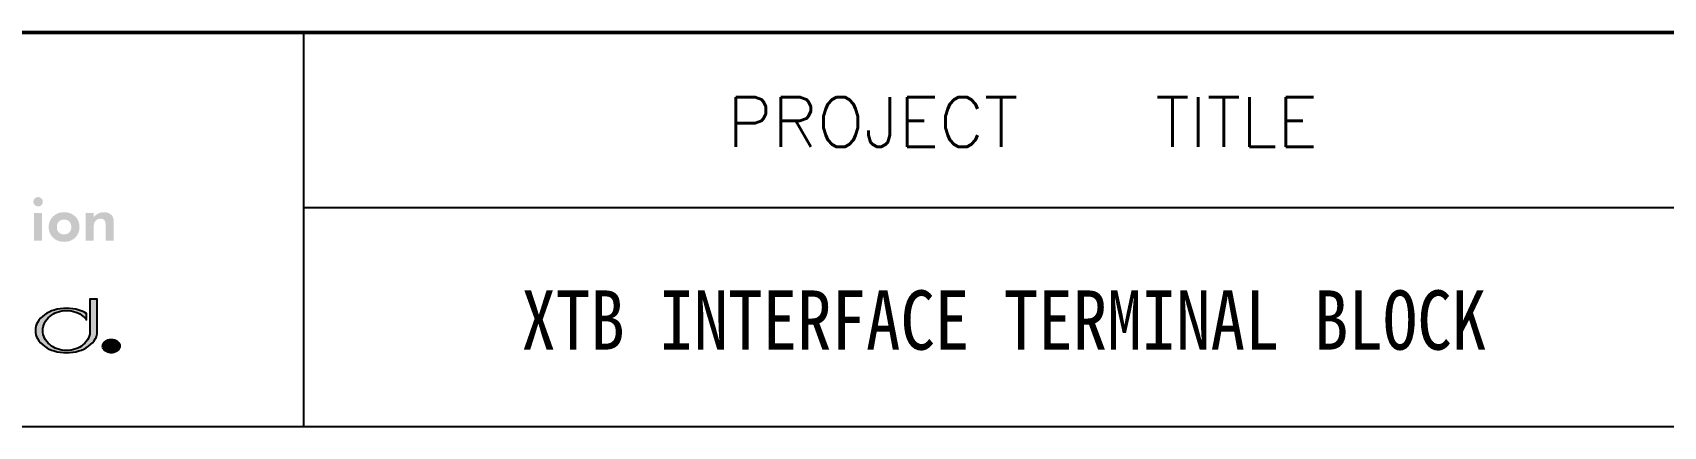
# Model space of a CAD drawing. Extents: x 295 to 2531, y 240 to 845.
# Drawn here: x 1724 to 1795.9, y 545.4 to 562.8 of the extents above; entities that cross this region are included whole.
import ezdxf
from ezdxf.enums import TextEntityAlignment as Align

# ---------------------------------------------------------------- set-up
doc = ezdxf.new("R2010")
doc.units = 0
doc.header["$LTSCALE"] = 0.1
doc.layers.get('0').update_dxf_attribs({"linetype": 'CONTINUOUS'})
doc.layers.add('_______1', color=160, linetype='CONTINUOUS')
doc.layers.add('SHEET', color=7, linetype='CONTINUOUS')
doc.styles.add('ROMANS', font='romans', dxfattribs={"width": 0.9})
doc.styles.get("Standard").update_dxf_attribs({"font": 'simplex.shx', "width": 0.9})

msp = doc.modelspace()

# ---------------------------------------------------------------- hatches: boundary and pattern name
at = {"layer": '_______1'}
h = msp.add_hatch(color=7, dxfattribs=at)
edge = h.paths.add_edge_path()
edge.add_spline(control_points=[(1724.037, 553.589), (1724.037, 553.589), (1724.037, 554.805), (1724.037, 554.805), (1724.037, 554.805), (1724.391, 554.805), (1724.391, 554.805), (1724.391, 554.805), (1724.391, 553.589), (1724.391, 553.589), (1724.391, 553.589), (1724.037, 553.589), (1724.037, 553.589)], knot_values=[0, 0, 0, 0, 1, 1, 1, 2, 2, 2, 3, 3, 3, 4, 4, 4, 4], degree=3, periodic=0)
edge = h.paths.add_edge_path()
edge.add_spline(control_points=[(1724.008, 555.307), (1724.008, 555.363), (1724.028, 555.411), (1724.068, 555.452), (1724.109, 555.492), (1724.157, 555.513), (1724.214, 555.513), (1724.27, 555.513), (1724.319, 555.492), (1724.36, 555.452), (1724.401, 555.412), (1724.421, 555.364), (1724.421, 555.307), (1724.421, 555.249), (1724.401, 555.201), (1724.36, 555.16), (1724.319, 555.12), (1724.27, 555.1), (1724.214, 555.1), (1724.157, 555.1), (1724.109, 555.12), (1724.068, 555.162), (1724.028, 555.203), (1724.008, 555.251), (1724.008, 555.307)], knot_values=[0, 0, 0, 0, 1, 1, 1, 2, 2, 2, 3, 3, 3, 4, 4, 4, 5, 5, 5, 6, 6, 6, 7, 7, 7, 8, 8, 8, 8], degree=3, periodic=0)
h = msp.add_hatch(color=7, dxfattribs=at)
edge = h.paths.add_edge_path(flags=16)
edge.add_spline(control_points=[(1725.68, 554.195), (1725.68, 554.294), (1725.652, 554.373), (1725.593, 554.432), (1725.535, 554.491), (1725.458, 554.521), (1725.36, 554.521), (1725.263, 554.521), (1725.185, 554.492), (1725.128, 554.433), (1725.071, 554.374), (1725.043, 554.295), (1725.043, 554.195), (1725.043, 554.095), (1725.071, 554.015), (1725.128, 553.956), (1725.185, 553.896), (1725.263, 553.866), (1725.36, 553.866), (1725.457, 553.866), (1725.535, 553.896), (1725.593, 553.956), (1725.652, 554.015), (1725.68, 554.095), (1725.68, 554.195)], knot_values=[0, 0, 0, 0, 1, 1, 1, 2, 2, 2, 3, 3, 3, 4, 4, 4, 5, 5, 5, 6, 6, 6, 7, 7, 7, 8, 8, 8, 8], degree=3, periodic=0)
edge = h.paths.add_edge_path()
edge.add_spline(control_points=[(1726.04, 554.192), (1726.04, 554.005), (1725.977, 553.849), (1725.849, 553.726), (1725.721, 553.602), (1725.559, 553.54), (1725.363, 553.54), (1725.165, 553.54), (1725.003, 553.602), (1724.874, 553.726), (1724.746, 553.849), (1724.682, 554.005), (1724.682, 554.192), (1724.682, 554.378), (1724.747, 554.533), (1724.876, 554.658), (1725.004, 554.782), (1725.168, 554.845), (1725.363, 554.845), (1725.561, 554.845), (1725.722, 554.783), (1725.85, 554.66), (1725.977, 554.537), (1726.04, 554.381), (1726.04, 554.192)], knot_values=[0, 0, 0, 0, 1, 1, 1, 2, 2, 2, 3, 3, 3, 4, 4, 4, 5, 5, 5, 6, 6, 6, 7, 7, 7, 8, 8, 8, 8], degree=3, periodic=0)
h = msp.add_hatch(color=7, dxfattribs=at)
edge = h.paths.add_edge_path()
edge.add_spline(control_points=[(1726.314, 553.589), (1726.314, 553.589), (1726.314, 554.805), (1726.314, 554.805), (1726.314, 554.805), (1726.66, 554.805), (1726.66, 554.805), (1726.66, 554.805), (1726.66, 554.613), (1726.66, 554.613), (1726.723, 554.693), (1726.792, 554.751), (1726.865, 554.789), (1726.939, 554.826), (1727.02, 554.845), (1727.109, 554.845), (1727.203, 554.845), (1727.282, 554.829), (1727.347, 554.797), (1727.411, 554.766), (1727.461, 554.717), (1727.499, 554.652), (1727.516, 554.618), (1727.53, 554.58), (1727.538, 554.537), (1727.546, 554.494), (1727.55, 554.428), (1727.55, 554.337), (1727.55, 554.337), (1727.55, 554.299), (1727.55, 554.299), (1727.55, 554.299), (1727.55, 553.589), (1727.55, 553.589), (1727.55, 553.589), (1727.196, 553.589), (1727.196, 553.589), (1727.196, 553.589), (1727.196, 554.19), (1727.196, 554.19), (1727.196, 554.339), (1727.179, 554.438), (1727.144, 554.486), (1727.109, 554.533), (1727.05, 554.558), (1726.966, 554.558), (1726.917, 554.558), (1726.871, 554.547), (1726.831, 554.527), (1726.79, 554.507), (1726.756, 554.478), (1726.728, 554.441), (1726.707, 554.412), (1726.691, 554.379), (1726.682, 554.342), (1726.672, 554.305), (1726.668, 554.248), (1726.668, 554.173), (1726.668, 554.173), (1726.668, 554.124), (1726.668, 554.124), (1726.668, 554.124), (1726.668, 553.589), (1726.668, 553.589), (1726.668, 553.589), (1726.314, 553.589), (1726.314, 553.589)], knot_values=[0, 0, 0, 0, 1, 1, 1, 2, 2, 2, 3, 3, 3, 4, 4, 4, 5, 5, 5, 6, 6, 6, 7, 7, 7, 8, 8, 8, 9, 9, 9, 10, 10, 10, 11, 11, 11, 12, 12, 12, 13, 13, 13, 14, 14, 14, 15, 15, 15, 16, 16, 16, 17, 17, 17, 18, 18, 18, 19, 19, 19, 20, 20, 20, 21, 21, 21, 22, 22, 22, 22], degree=3, periodic=0)
h = msp.add_hatch(color=7, dxfattribs=at)
edge = h.paths.add_edge_path()
edge.add_spline(control_points=[(1726.492, 549.477), (1726.492, 549.477), (1726.492, 549.786), (1726.492, 549.786), (1726.492, 549.786), (1726.492, 551.006), (1726.492, 551.006), (1726.492, 551.006), (1726.825, 551.006), (1726.825, 551.006), (1726.825, 551.006), (1726.825, 549.479), (1726.825, 549.479), (1726.807, 549.406), (1726.783, 549.339), (1726.745, 549.275), (1726.668, 549.14), (1726.564, 549.026), (1726.438, 548.936), (1726.308, 548.846), (1726.164, 548.774), (1726.01, 548.728), (1725.836, 548.678), (1725.653, 548.651), (1725.467, 548.651), (1725.283, 548.651), (1725.101, 548.678), (1724.921, 548.728), (1724.772, 548.774), (1724.625, 548.846), (1724.497, 548.936), (1724.371, 549.026), (1724.269, 549.14), (1724.189, 549.275), (1724.127, 549.381), (1724.093, 549.506), (1724.093, 549.63), (1724.093, 549.758), (1724.127, 549.879), (1724.189, 549.987), (1724.269, 550.119), (1724.371, 550.234), (1724.497, 550.323), (1724.625, 550.418), (1724.772, 550.487), (1724.921, 550.53), (1725.101, 550.585), (1725.283, 550.613), (1725.467, 550.613), (1725.653, 550.613), (1725.836, 550.585), (1726.01, 550.53), (1726.132, 550.498), (1726.243, 550.444), (1726.351, 550.381), (1726.351, 550.381), (1726.351, 550.096), (1726.351, 550.096), (1726.308, 550.154), (1726.26, 550.209), (1726.205, 550.256), (1726.107, 550.337), (1725.996, 550.404), (1725.874, 550.443), (1725.744, 550.488), (1725.605, 550.512), (1725.467, 550.512), (1725.329, 550.512), (1725.191, 550.488), (1725.06, 550.443), (1724.939, 550.404), (1724.829, 550.337), (1724.732, 550.256), (1724.636, 550.174), (1724.557, 550.075), (1724.501, 549.959), (1724.451, 549.857), (1724.425, 549.743), (1724.425, 549.63), (1724.425, 549.514), (1724.451, 549.402), (1724.501, 549.3), (1724.557, 549.189), (1724.636, 549.087), (1724.732, 549.008), (1724.829, 548.922), (1724.939, 548.857), (1725.06, 548.818), (1725.191, 548.771), (1725.329, 548.749), (1725.467, 548.749), (1725.605, 548.749), (1725.744, 548.771), (1725.874, 548.818), (1725.996, 548.857), (1726.107, 548.922), (1726.205, 549.008), (1726.3, 549.087), (1726.379, 549.189), (1726.433, 549.3), (1726.46, 549.357), (1726.479, 549.412), (1726.492, 549.477)], knot_values=[0, 0, 0, 0, 1, 1, 1, 2, 2, 2, 3, 3, 3, 4, 4, 4, 5, 5, 5, 6, 6, 6, 7, 7, 7, 8, 8, 8, 9, 9, 9, 10, 10, 10, 11, 11, 11, 12, 12, 12, 13, 13, 13, 14, 14, 14, 15, 15, 15, 16, 16, 16, 17, 17, 17, 18, 18, 18, 19, 19, 19, 20, 20, 20, 21, 21, 21, 22, 22, 22, 23, 23, 23, 24, 24, 24, 25, 25, 25, 26, 26, 26, 27, 27, 27, 28, 28, 28, 29, 29, 29, 30, 30, 30, 31, 31, 31, 32, 32, 32, 33, 33, 33, 34, 34, 34, 34], degree=3, periodic=0)
h = msp.add_hatch(color=7, dxfattribs=at)
edge = h.paths.add_edge_path()
edge.add_spline(control_points=[(1727.44, 549.237), (1727.389, 549.237), (1727.341, 549.23), (1727.289, 549.215), (1727.248, 549.2), (1727.208, 549.18), (1727.171, 549.151), (1727.136, 549.127), (1727.111, 549.09), (1727.087, 549.054), (1727.068, 549.019), (1727.061, 548.983), (1727.061, 548.944), (1727.061, 548.905), (1727.068, 548.868), (1727.087, 548.833), (1727.111, 548.796), (1727.136, 548.764), (1727.171, 548.734), (1727.208, 548.708), (1727.248, 548.687), (1727.289, 548.674), (1727.341, 548.656), (1727.389, 548.651), (1727.44, 548.651), (1727.49, 548.651), (1727.54, 548.656), (1727.59, 548.674), (1727.633, 548.687), (1727.672, 548.708), (1727.708, 548.734), (1727.741, 548.764), (1727.769, 548.796), (1727.79, 548.833), (1727.809, 548.868), (1727.819, 548.905), (1727.819, 548.944), (1727.819, 548.983), (1727.809, 549.019), (1727.79, 549.054), (1727.769, 549.09), (1727.741, 549.127), (1727.708, 549.151), (1727.672, 549.18), (1727.633, 549.2), (1727.59, 549.215), (1727.54, 549.23), (1727.49, 549.237), (1727.44, 549.237)], knot_values=[0, 0, 0, 0, 1, 1, 1, 2, 2, 2, 3, 3, 3, 4, 4, 4, 5, 5, 5, 6, 6, 6, 7, 7, 7, 8, 8, 8, 9, 9, 9, 10, 10, 10, 11, 11, 11, 12, 12, 12, 13, 13, 13, 14, 14, 14, 15, 15, 15, 16, 16, 16, 16], degree=3, periodic=0)

# ---------------------------------------------------------------- linework, layer by layer
at = {"color": 0, "lineweight": 50}
msp.add_line((1654.777, 562.763), (2078.002, 562.763), dxfattribs=at)
for p, q in [((1735.92, 562.763), (1735.92, 545.405)), ((1735.92, 555.057), (1798.639, 555.057))]:
    msp.add_line(p, q)
at = {"layer": '_______1', "color": 7}
for points, knots in [([(1726.492, 549.477), (1726.492, 549.477), (1726.492, 549.786), (1726.492, 549.786), (1726.492, 549.786), (1726.492, 551.006), (1726.492, 551.006), (1726.492, 551.006), (1726.825, 551.006), (1726.825, 551.006), (1726.825, 551.006), (1726.825, 549.479), (1726.825, 549.479), (1726.807, 549.406), (1726.783, 549.339), (1726.745, 549.275), (1726.668, 549.14), (1726.564, 549.026), (1726.438, 548.936), (1726.308, 548.846), (1726.164, 548.774), (1726.01, 548.728), (1725.836, 548.678), (1725.653, 548.651), (1725.467, 548.651), (1725.283, 548.651), (1725.101, 548.678), (1724.921, 548.728), (1724.772, 548.774), (1724.625, 548.846), (1724.497, 548.936), (1724.371, 549.026), (1724.269, 549.14), (1724.189, 549.275), (1724.127, 549.381), (1724.093, 549.506), (1724.093, 549.63), (1724.093, 549.758), (1724.127, 549.879), (1724.189, 549.987), (1724.269, 550.119), (1724.371, 550.234), (1724.497, 550.323), (1724.625, 550.418), (1724.772, 550.487), (1724.921, 550.53), (1725.101, 550.585), (1725.283, 550.613), (1725.467, 550.613), (1725.653, 550.613), (1725.836, 550.585), (1726.01, 550.53), (1726.132, 550.498), (1726.243, 550.444), (1726.351, 550.381), (1726.351, 550.381), (1726.351, 550.096), (1726.351, 550.096), (1726.308, 550.154), (1726.26, 550.209), (1726.205, 550.256), (1726.107, 550.337), (1725.996, 550.404), (1725.874, 550.443), (1725.744, 550.488), (1725.605, 550.512), (1725.467, 550.512), (1725.329, 550.512), (1725.191, 550.488), (1725.06, 550.443), (1724.939, 550.404), (1724.829, 550.337), (1724.732, 550.256), (1724.636, 550.174), (1724.557, 550.075), (1724.501, 549.959), (1724.451, 549.857), (1724.425, 549.743), (1724.425, 549.63), (1724.425, 549.514), (1724.451, 549.402), (1724.501, 549.3), (1724.557, 549.189), (1724.636, 549.087), (1724.732, 549.008), (1724.829, 548.922), (1724.939, 548.857), (1725.06, 548.818), (1725.191, 548.771), (1725.329, 548.749), (1725.467, 548.749), (1725.605, 548.749), (1725.744, 548.771), (1725.874, 548.818), (1725.996, 548.857), (1726.107, 548.922), (1726.205, 549.008), (1726.3, 549.087), (1726.379, 549.189), (1726.433, 549.3), (1726.46, 549.357), (1726.479, 549.412), (1726.492, 549.477)], [0, 0, 0, 0, 1, 1, 1, 2, 2, 2, 3, 3, 3, 4, 4, 4, 5, 5, 5, 6, 6, 6, 7, 7, 7, 8, 8, 8, 9, 9, 9, 10, 10, 10, 11, 11, 11, 12, 12, 12, 13, 13, 13, 14, 14, 14, 15, 15, 15, 16, 16, 16, 17, 17, 17, 18, 18, 18, 19, 19, 19, 20, 20, 20, 21, 21, 21, 22, 22, 22, 23, 23, 23, 24, 24, 24, 25, 25, 25, 26, 26, 26, 27, 27, 27, 28, 28, 28, 29, 29, 29, 30, 30, 30, 31, 31, 31, 32, 32, 32, 33, 33, 33, 34, 34, 34, 34]), ([(1727.44, 549.237), (1727.389, 549.237), (1727.341, 549.23), (1727.289, 549.215), (1727.248, 549.2), (1727.208, 549.18), (1727.171, 549.151), (1727.136, 549.127), (1727.111, 549.09), (1727.087, 549.054), (1727.068, 549.019), (1727.061, 548.983), (1727.061, 548.944), (1727.061, 548.905), (1727.068, 548.868), (1727.087, 548.833), (1727.111, 548.796), (1727.136, 548.764), (1727.171, 548.734), (1727.208, 548.708), (1727.248, 548.687), (1727.289, 548.674), (1727.341, 548.656), (1727.389, 548.651), (1727.44, 548.651), (1727.49, 548.651), (1727.54, 548.656), (1727.59, 548.674), (1727.633, 548.687), (1727.672, 548.708), (1727.708, 548.734), (1727.741, 548.764), (1727.769, 548.796), (1727.79, 548.833), (1727.809, 548.868), (1727.819, 548.905), (1727.819, 548.944), (1727.819, 548.983), (1727.809, 549.019), (1727.79, 549.054), (1727.769, 549.09), (1727.741, 549.127), (1727.708, 549.151), (1727.672, 549.18), (1727.633, 549.2), (1727.59, 549.215), (1727.54, 549.23), (1727.49, 549.237), (1727.44, 549.237)], [0, 0, 0, 0, 1, 1, 1, 2, 2, 2, 3, 3, 3, 4, 4, 4, 5, 5, 5, 6, 6, 6, 7, 7, 7, 8, 8, 8, 9, 9, 9, 10, 10, 10, 11, 11, 11, 12, 12, 12, 13, 13, 13, 14, 14, 14, 15, 15, 15, 16, 16, 16, 16])]:
    msp.add_open_spline(points, degree=3, knots=knots, dxfattribs=at)
at = {"layer": 'SHEET'}
msp.add_line((1654.777, 545.405), (2078.002, 545.405), dxfattribs=at)

# ---------------------------------------------------------------- texts
at = {"color": 0, "insert": (1766.789, 550.072), "char_height": 2.61187, "width": 54.33879, "attachment_point": 5}
msp.add_mtext('{\\fGulimChe|b0|i0|c129|p49;XTB INTERFACE TERMINAL BLOCK}', dxfattribs=at)
at = {"layer": 'SHEET', "style": 'ROMANS'}
msp.add_text('PROJECT   TITLE', height=2.20169, dxfattribs=at).set_placement((1767.617, 558.822), align=Align.MIDDLE)

doc.saveas('drawing.dxf')
